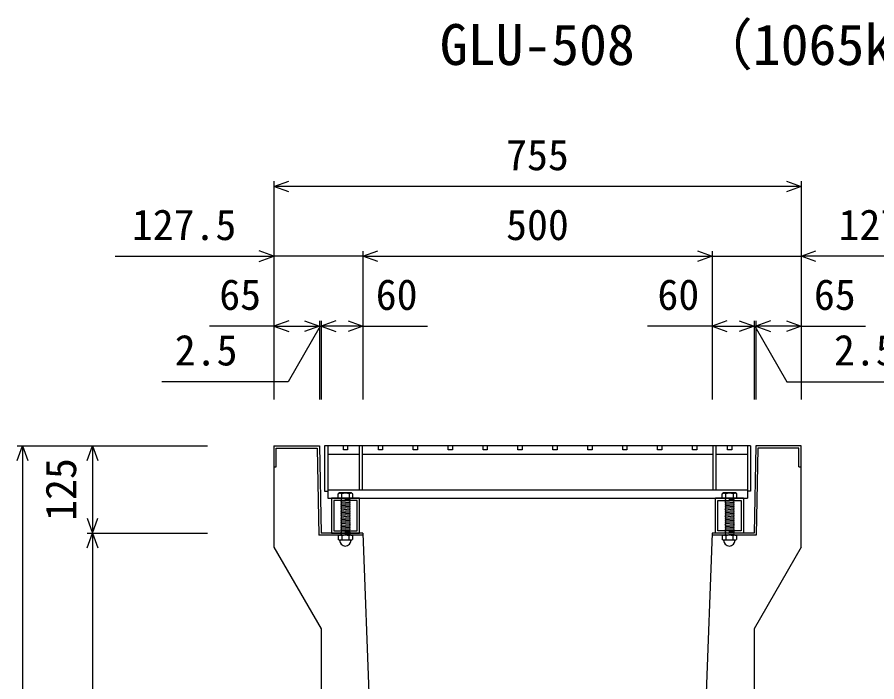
# Model space of a CAD drawing. Units: millimetres, scale not verified. Extents: x -25200 to 25200, y -8910 to 8910.
# Drawn here: x 4811 to 6042, y -2506 to -1554 of the extents above; entities that cross this region are included whole.
import ezdxf
from ezdxf.enums import TextEntityAlignment as Align

# ---------------------------------------------------------------- set-up
doc = ezdxf.new("R2010")
doc.units = ezdxf.units.MM
doc.header["$LTSCALE"] = 30
doc.linetypes.add('DOTTED', pattern=[1.75, 0.25, -1.5])
for name, color, linetype, lineweight in [('0-0_DIM', 7, 'Continuous', 25), ('0-2_HATCH', 6, 'Continuous', 25), ('0-5_OUTLINE', 3, 'Continuous', 25), ('0-7_TXT', 7, 'Continuous', 25)]:
    doc.layers.add(name, color=color, linetype=linetype, lineweight=lineweight)
doc.styles.add('ＭＳ ゴシック', font='')
doc.styles.get('ＭＳ ゴシック').set_extended_font_data('MS Gothic')

msp = doc.modelspace()

# ---------------------------------------------------------------- linework, layer by layer
at = {"layer": '0-0_DIM'}
for p, q in [((5178.6, -1788.97), (5178.6, -2101.59)), ((5933.6, -1796.47), (5178.6, -1796.47)), ((5933.6, -1788.97), (5933.6, -2101.59)), ((5306.1, -1888.97), (5306.1, -2101.59)), ((5806.1, -1888.97), (5806.1, -2101.59)), ((4951.39, -1896.47), (5178.6, -1896.47)), ((5306.1, -1896.47), (5178.6, -1896.47)), ((5306.1, -1896.47), (5806.1, -1896.47)), ((5806.1, -1896.47), (5933.6, -1896.47)), ((6160.8, -1896.47), (5933.6, -1896.47)), ((5243.6, -1988.97), (5243.6, -2101.59)), ((5246.1, -1988.97), (5246.1, -2101.59)), ((5866.1, -1988.97), (5866.1, -2101.59)), ((5868.6, -1988.97), (5868.6, -2101.59)), ((5178.6, -1996.47), (5086.28, -1996.47)), ((5178.6, -1996.47), (5243.6, -1996.47)), ((5243.6, -1996.47), (5246.1, -1996.47)), ((5306.1, -1996.47), (5246.1, -1996.47)), ((5306.1, -1996.47), (5398.41, -1996.47)), ((5806.1, -1996.47), (5713.78, -1996.47)), ((5806.1, -1996.47), (5866.1, -1996.47)), ((5866.1, -1996.47), (5868.6, -1996.47)), ((5933.6, -1996.47), (5868.6, -1996.47)), ((5933.6, -1996.47), (6025.91, -1996.47)), ((4811.1, -2167.89), (5083.6, -2167.89)), ((4818.6, -2167.89), (4818.6, -3182.89)), ((4918.6, -2167.89), (4918.6, -2292.89)), ((4911.1, -2292.89), (5083.6, -2292.89)), ((4918.6, -2292.89), (4918.6, -3092.89))]:
    msp.add_line(p, q, dxfattribs=at)
for points in [[(5199.74, -1804.16), (5178.6, -1796.47), (5199.74, -1788.77)], [(5912.45, -1788.77), (5933.6, -1796.47), (5912.45, -1804.16)], [(5157.45, -1904.16), (5178.6, -1896.47), (5157.45, -1888.77)], [(5327.24, -1904.16), (5306.1, -1896.47), (5327.24, -1888.77)], [(5784.95, -1888.77), (5806.1, -1896.47), (5784.95, -1904.16)], [(5954.74, -1904.16), (5933.6, -1896.47), (5954.74, -1888.77)], [(5199.74, -1988.77), (5178.6, -1996.47), (5199.74, -2004.16)], [(5222.45, -1988.77), (5243.6, -1996.47), (5222.45, -2004.16)], [(5267.24, -1988.77), (5246.1, -1996.47), (5267.24, -2004.16)], [(5284.95, -1988.77), (5306.1, -1996.47), (5284.95, -2004.16)], [(5827.24, -1988.77), (5806.1, -1996.47), (5827.24, -2004.16)], [(5844.95, -1988.77), (5866.1, -1996.47), (5844.95, -2004.16)], [(5889.74, -1988.77), (5868.6, -1996.47), (5889.74, -2004.16)], [(5912.45, -1988.77), (5933.6, -1996.47), (5912.45, -2004.16)], [(5244.85, -1996.47), (5198.89, -2076.07), (5018.17, -2076.07)], [(5867.35, -1996.47), (5913.31, -2076.07), (6094.03, -2076.07)], [(4810.9, -2189.04), (4818.6, -2167.89), (4826.29, -2189.04)], [(4910.9, -2189.04), (4918.6, -2167.89), (4926.29, -2189.04)], [(4910.9, -2271.75), (4918.6, -2292.89), (4926.29, -2271.75)], [(4910.9, -2314.04), (4918.6, -2292.89), (4926.29, -2314.04)]]:
    msp.add_lwpolyline(points, dxfattribs=at)
at = {"layer": '0-2_HATCH'}
for p, q in [((5240.46, -2171.09), (5242.96, -2296.09)), ((5861.1, -2167.89), (5251.1, -2167.89)), ((5255.6, -2167.89), (5255.6, -2242.89)), ((5300.6, -2167.89), (5300.6, -2230.89)), ((5305.1, -2167.89), (5305.1, -2230.89)), ((5807.1, -2167.89), (5807.1, -2230.89)), ((5811.6, -2167.89), (5811.6, -2230.89)), ((5856.6, -2167.89), (5856.6, -2242.89)), ((5871.73, -2171.09), (5869.23, -2296.09)), ((5930.4, -2171.09), (5871.73, -2171.09)), ((5930.4, -2197.89), (5930.4, -2171.09)), ((5255.6, -2179.89), (5300.6, -2179.89)), ((5305.1, -2179.89), (5807.1, -2179.89)), ((5811.6, -2179.89), (5856.6, -2179.89)), ((5930.4, -2197.89), (5933.6, -2197.89)), ((5255.6, -2230.89), (5856.6, -2230.89)), ((5272.6, -2235.39), (5270.6, -2236.89)), ((5270.6, -2242.89), (5270.6, -2236.89)), ((5270.92, -2236.62), (5272.6, -2235.39)), ((5289.6, -2235.39), (5272.6, -2235.39)), ((5275.6, -2242.89), (5275.6, -2236.89)), ((5286.6, -2242.89), (5286.6, -2236.89)), ((5291.27, -2236.62), (5289.6, -2235.39)), ((5291.6, -2242.89), (5291.6, -2236.89)), ((5822.6, -2235.39), (5820.6, -2236.89)), ((5820.6, -2242.89), (5820.6, -2236.89)), ((5820.92, -2236.62), (5822.6, -2235.39)), ((5839.6, -2235.39), (5822.6, -2235.39)), ((5825.6, -2242.89), (5825.6, -2236.89)), ((5836.6, -2242.89), (5836.6, -2236.89)), ((5841.27, -2236.62), (5839.6, -2235.39)), ((5841.6, -2242.89), (5841.6, -2236.89)), ((5255.6, -2242.89), (5856.6, -2242.89)), ((5301.1, -2242.89), (5261.1, -2242.89)), ((5291.6, -2242.89), (5270.6, -2242.89)), ((5274.6, -2242.89), (5287.6, -2242.89)), ((5274.6, -2243.89), (5275.6, -2242.89)), ((5275.6, -2244.89), (5274.6, -2243.89)), ((5274.6, -2245.89), (5275.6, -2244.89)), ((5275.6, -2246.89), (5274.6, -2245.89)), ((5274.6, -2247.89), (5275.6, -2246.89)), ((5287.6, -2246.89), (5274.6, -2247.89)), ((5275.6, -2248.89), (5274.6, -2247.89)), ((5274.6, -2249.89), (5275.6, -2248.89)), ((5287.6, -2248.89), (5274.6, -2249.89)), ((5275.6, -2250.89), (5274.6, -2249.89)), ((5274.6, -2251.89), (5275.6, -2250.89)), ((5287.6, -2250.89), (5274.6, -2251.89)), ((5275.6, -2252.89), (5274.6, -2251.89)), ((5286.6, -2243.89), (5287.6, -2242.89)), ((5287.6, -2244.89), (5286.6, -2243.89)), ((5286.6, -2247.89), (5287.6, -2246.89)), ((5287.6, -2248.89), (5286.6, -2247.89)), ((5286.6, -2249.89), (5287.6, -2248.89)), ((5287.6, -2250.89), (5286.6, -2249.89)), ((5286.6, -2251.89), (5287.6, -2250.89)), ((5287.6, -2252.89), (5286.6, -2251.89)), ((5851.1, -2242.89), (5811.1, -2242.89)), ((5841.6, -2242.89), (5820.6, -2242.89)), ((5824.6, -2242.89), (5837.6, -2242.89)), ((5824.6, -2243.89), (5825.6, -2242.89)), ((5825.6, -2244.89), (5824.6, -2243.89)), ((5824.6, -2245.89), (5825.6, -2244.89)), ((5825.6, -2246.89), (5824.6, -2245.89)), ((5824.6, -2247.89), (5825.6, -2246.89)), ((5837.6, -2246.89), (5824.6, -2247.89)), ((5825.6, -2248.89), (5824.6, -2247.89)), ((5824.6, -2249.89), (5825.6, -2248.89)), ((5837.6, -2248.89), (5824.6, -2249.89)), ((5825.6, -2250.89), (5824.6, -2249.89)), ((5824.6, -2251.89), (5825.6, -2250.89)), ((5837.6, -2250.89), (5824.6, -2251.89)), ((5825.6, -2252.89), (5824.6, -2251.89)), ((5836.6, -2243.89), (5837.6, -2242.89)), ((5837.6, -2244.89), (5836.6, -2243.89)), ((5836.6, -2247.89), (5837.6, -2246.89)), ((5837.6, -2248.89), (5836.6, -2247.89)), ((5836.6, -2249.89), (5837.6, -2248.89)), ((5837.6, -2250.89), (5836.6, -2249.89)), ((5836.6, -2251.89), (5837.6, -2250.89)), ((5837.6, -2252.89), (5836.6, -2251.89)), ((5274.6, -2253.89), (5275.6, -2252.89)), ((5287.6, -2252.89), (5274.6, -2253.89)), ((5275.6, -2254.89), (5274.6, -2253.89)), ((5287.6, -2254.89), (5274.6, -2255.89)), ((5274.6, -2255.89), (5275.6, -2254.89)), ((5287.6, -2256.89), (5274.6, -2257.89)), ((5275.6, -2258.89), (5274.6, -2257.89)), ((5287.6, -2258.89), (5274.6, -2259.89)), ((5274.6, -2259.89), (5275.6, -2258.89)), ((5275.6, -2260.89), (5274.6, -2259.89)), ((5287.6, -2260.89), (5274.6, -2261.89)), ((5274.6, -2261.89), (5275.6, -2260.89)), ((5275.6, -2262.89), (5274.6, -2261.89)), ((5287.6, -2262.89), (5274.6, -2263.89)), ((5274.6, -2263.89), (5275.6, -2262.89)), ((5275.6, -2264.89), (5274.6, -2263.89)), ((5287.6, -2264.89), (5274.6, -2265.89)), ((5274.6, -2265.89), (5275.6, -2264.89)), ((5286.6, -2255.89), (5287.6, -2254.89)), ((5287.6, -2256.89), (5286.6, -2255.89)), ((5286.6, -2257.89), (5287.6, -2256.89)), ((5287.6, -2258.89), (5286.6, -2257.89)), ((5286.6, -2259.89), (5287.6, -2258.89)), ((5286.6, -2259.89), (5287.6, -2260.89)), ((5286.6, -2261.89), (5287.6, -2260.89)), ((5286.6, -2261.89), (5287.6, -2262.89)), ((5286.6, -2263.89), (5287.6, -2262.89)), ((5286.6, -2263.89), (5287.6, -2264.89)), ((5286.6, -2265.89), (5287.6, -2264.89)), ((5824.6, -2253.89), (5825.6, -2252.89)), ((5837.6, -2252.89), (5824.6, -2253.89)), ((5825.6, -2254.89), (5824.6, -2253.89)), ((5837.6, -2254.89), (5824.6, -2255.89)), ((5824.6, -2255.89), (5825.6, -2254.89)), ((5837.6, -2256.89), (5824.6, -2257.89)), ((5825.6, -2258.89), (5824.6, -2257.89)), ((5837.6, -2258.89), (5824.6, -2259.89)), ((5824.6, -2259.89), (5825.6, -2258.89)), ((5825.6, -2260.89), (5824.6, -2259.89)), ((5837.6, -2260.89), (5824.6, -2261.89)), ((5824.6, -2261.89), (5825.6, -2260.89)), ((5825.6, -2262.89), (5824.6, -2261.89)), ((5837.6, -2262.89), (5824.6, -2263.89)), ((5824.6, -2263.89), (5825.6, -2262.89)), ((5825.6, -2264.89), (5824.6, -2263.89)), ((5837.6, -2264.89), (5824.6, -2265.89)), ((5824.6, -2265.89), (5825.6, -2264.89)), ((5836.6, -2255.89), (5837.6, -2254.89)), ((5837.6, -2256.89), (5836.6, -2255.89)), ((5836.6, -2257.89), (5837.6, -2256.89)), ((5837.6, -2258.89), (5836.6, -2257.89)), ((5836.6, -2259.89), (5837.6, -2258.89)), ((5836.6, -2259.89), (5837.6, -2260.89)), ((5836.6, -2261.89), (5837.6, -2260.89)), ((5836.6, -2261.89), (5837.6, -2262.89)), ((5836.6, -2263.89), (5837.6, -2262.89)), ((5836.6, -2263.89), (5837.6, -2264.89)), ((5836.6, -2265.89), (5837.6, -2264.89)), ((5275.6, -2266.89), (5274.6, -2265.89)), ((5287.6, -2266.89), (5274.6, -2267.89)), ((5274.6, -2267.89), (5275.6, -2266.89)), ((5275.6, -2268.89), (5274.6, -2267.89)), ((5287.6, -2268.89), (5274.6, -2269.89)), ((5274.6, -2269.89), (5275.6, -2268.89)), ((5275.6, -2270.89), (5274.6, -2269.89)), ((5287.6, -2270.89), (5274.6, -2271.89)), ((5274.6, -2271.89), (5275.6, -2270.89)), ((5275.6, -2272.89), (5274.6, -2271.89)), ((5287.6, -2272.89), (5274.6, -2273.89)), ((5274.6, -2273.89), (5275.6, -2272.89)), ((5275.6, -2274.89), (5274.6, -2273.89)), ((5287.6, -2274.89), (5274.6, -2275.89)), ((5274.6, -2275.89), (5275.6, -2274.89)), ((5275.6, -2276.89), (5274.6, -2275.89)), ((5287.6, -2276.89), (5274.6, -2277.89)), ((5274.6, -2277.89), (5275.6, -2276.89)), ((5286.6, -2265.89), (5287.6, -2266.89)), ((5286.6, -2267.89), (5287.6, -2266.89)), ((5286.6, -2267.89), (5287.6, -2268.89)), ((5286.6, -2269.89), (5287.6, -2268.89)), ((5286.6, -2269.89), (5287.6, -2270.89)), ((5286.6, -2271.89), (5287.6, -2270.89)), ((5286.6, -2271.89), (5287.6, -2272.89)), ((5286.6, -2273.89), (5287.6, -2272.89)), ((5286.6, -2273.89), (5287.6, -2274.89)), ((5286.6, -2275.89), (5287.6, -2274.89)), ((5286.6, -2275.89), (5287.6, -2276.89)), ((5286.6, -2277.89), (5287.6, -2276.89)), ((5825.6, -2266.89), (5824.6, -2265.89)), ((5837.6, -2266.89), (5824.6, -2267.89)), ((5824.6, -2267.89), (5825.6, -2266.89)), ((5825.6, -2268.89), (5824.6, -2267.89)), ((5837.6, -2268.89), (5824.6, -2269.89)), ((5824.6, -2269.89), (5825.6, -2268.89)), ((5825.6, -2270.89), (5824.6, -2269.89)), ((5837.6, -2270.89), (5824.6, -2271.89)), ((5824.6, -2271.89), (5825.6, -2270.89)), ((5825.6, -2272.89), (5824.6, -2271.89)), ((5837.6, -2272.89), (5824.6, -2273.89)), ((5824.6, -2273.89), (5825.6, -2272.89)), ((5825.6, -2274.89), (5824.6, -2273.89)), ((5837.6, -2274.89), (5824.6, -2275.89)), ((5824.6, -2275.89), (5825.6, -2274.89)), ((5825.6, -2276.89), (5824.6, -2275.89)), ((5837.6, -2276.89), (5824.6, -2277.89)), ((5824.6, -2277.89), (5825.6, -2276.89)), ((5836.6, -2265.89), (5837.6, -2266.89)), ((5836.6, -2267.89), (5837.6, -2266.89)), ((5836.6, -2267.89), (5837.6, -2268.89)), ((5836.6, -2269.89), (5837.6, -2268.89)), ((5836.6, -2269.89), (5837.6, -2270.89)), ((5836.6, -2271.89), (5837.6, -2270.89)), ((5836.6, -2271.89), (5837.6, -2272.89)), ((5836.6, -2273.89), (5837.6, -2272.89)), ((5836.6, -2273.89), (5837.6, -2274.89)), ((5836.6, -2275.89), (5837.6, -2274.89)), ((5836.6, -2275.89), (5837.6, -2276.89)), ((5836.6, -2277.89), (5837.6, -2276.89)), ((5275.6, -2278.89), (5274.6, -2277.89)), ((5287.6, -2278.89), (5274.6, -2279.89)), ((5274.6, -2279.89), (5275.6, -2278.89)), ((5275.6, -2280.89), (5274.6, -2279.89)), ((5287.6, -2280.89), (5274.6, -2281.89)), ((5274.6, -2281.89), (5275.6, -2280.89)), ((5275.6, -2282.89), (5274.6, -2281.89)), ((5287.6, -2282.89), (5274.6, -2283.89)), ((5274.6, -2283.89), (5275.6, -2282.89)), ((5275.6, -2284.89), (5274.6, -2283.89)), ((5287.6, -2284.89), (5274.6, -2285.89)), ((5274.6, -2285.89), (5275.6, -2284.89)), ((5275.6, -2286.89), (5274.6, -2285.89)), ((5287.6, -2286.89), (5274.6, -2287.89)), ((5274.6, -2287.89), (5275.6, -2286.89)), ((5275.6, -2288.89), (5274.6, -2287.89)), ((5287.6, -2288.89), (5274.6, -2289.89)), ((5274.6, -2289.89), (5275.6, -2288.89)), ((5286.6, -2277.89), (5287.6, -2278.89)), ((5286.6, -2279.89), (5287.6, -2278.89)), ((5286.6, -2279.89), (5287.6, -2280.89)), ((5286.6, -2281.89), (5287.6, -2280.89)), ((5286.6, -2281.89), (5287.6, -2282.89)), ((5286.6, -2283.89), (5287.6, -2282.89)), ((5286.6, -2283.89), (5287.6, -2284.89)), ((5286.6, -2285.89), (5287.6, -2284.89)), ((5286.6, -2285.89), (5287.6, -2286.89)), ((5286.6, -2287.89), (5287.6, -2286.89)), ((5286.6, -2287.89), (5287.6, -2288.89)), ((5286.6, -2289.89), (5287.6, -2288.89)), ((5825.6, -2278.89), (5824.6, -2277.89)), ((5837.6, -2278.89), (5824.6, -2279.89)), ((5824.6, -2279.89), (5825.6, -2278.89)), ((5825.6, -2280.89), (5824.6, -2279.89)), ((5837.6, -2280.89), (5824.6, -2281.89)), ((5824.6, -2281.89), (5825.6, -2280.89)), ((5825.6, -2282.89), (5824.6, -2281.89)), ((5837.6, -2282.89), (5824.6, -2283.89)), ((5824.6, -2283.89), (5825.6, -2282.89)), ((5825.6, -2284.89), (5824.6, -2283.89)), ((5837.6, -2284.89), (5824.6, -2285.89)), ((5824.6, -2285.89), (5825.6, -2284.89)), ((5825.6, -2286.89), (5824.6, -2285.89)), ((5837.6, -2286.89), (5824.6, -2287.89)), ((5824.6, -2287.89), (5825.6, -2286.89)), ((5825.6, -2288.89), (5824.6, -2287.89)), ((5837.6, -2288.89), (5824.6, -2289.89)), ((5824.6, -2289.89), (5825.6, -2288.89)), ((5836.6, -2277.89), (5837.6, -2278.89)), ((5836.6, -2279.89), (5837.6, -2278.89)), ((5836.6, -2279.89), (5837.6, -2280.89)), ((5836.6, -2281.89), (5837.6, -2280.89)), ((5836.6, -2281.89), (5837.6, -2282.89)), ((5836.6, -2283.89), (5837.6, -2282.89)), ((5836.6, -2283.89), (5837.6, -2284.89)), ((5836.6, -2285.89), (5837.6, -2284.89)), ((5836.6, -2285.89), (5837.6, -2286.89)), ((5836.6, -2287.89), (5837.6, -2286.89)), ((5836.6, -2287.89), (5837.6, -2288.89)), ((5836.6, -2289.89), (5837.6, -2288.89)), ((5306.22, -2296.09), (5242.96, -2296.09)), ((5271.46, -2296.09), (5270.59, -2296.74)), ((5270.59, -2296.74), (5270.59, -2301.92)), ((5272.28, -2302.9), (5270.59, -2301.92)), ((5290.14, -2296.09), (5271.46, -2296.09)), ((5275.6, -2290.89), (5274.6, -2289.89)), ((5274.6, -2291.89), (5275.6, -2290.89)), ((5275.6, -2292.89), (5274.6, -2291.89)), ((5274.6, -2293.89), (5275.6, -2292.89)), ((5275.6, -2294.89), (5274.6, -2293.89)), ((5274.6, -2295.89), (5275.6, -2294.89)), ((5274.8, -2296.09), (5274.6, -2295.89)), ((5275.7, -2296.74), (5275.7, -2301.92)), ((5285.9, -2296.74), (5285.9, -2301.92)), ((5286.6, -2289.89), (5287.6, -2290.89)), ((5286.6, -2291.89), (5287.6, -2290.89)), ((5286.6, -2291.89), (5287.6, -2292.89)), ((5286.6, -2293.89), (5287.6, -2292.89)), ((5286.6, -2293.89), (5287.6, -2294.89)), ((5286.6, -2295.89), (5287.6, -2294.89)), ((5286.6, -2295.89), (5286.8, -2296.09)), ((5289.31, -2302.9), (5291, -2301.92)), ((5290.14, -2296.09), (5291, -2296.74)), ((5291, -2296.74), (5291, -2301.92)), ((5869.23, -2296.09), (5806.1, -2296.09)), ((5821.46, -2296.09), (5820.59, -2296.74)), ((5820.59, -2296.74), (5820.59, -2301.92)), ((5822.28, -2302.9), (5820.59, -2301.92)), ((5840.14, -2296.09), (5821.46, -2296.09)), ((5825.6, -2290.89), (5824.6, -2289.89)), ((5824.6, -2291.89), (5825.6, -2290.89)), ((5825.6, -2292.89), (5824.6, -2291.89)), ((5824.6, -2293.89), (5825.6, -2292.89)), ((5825.6, -2294.89), (5824.6, -2293.89)), ((5824.6, -2295.89), (5825.6, -2294.89)), ((5824.8, -2296.09), (5824.6, -2295.89)), ((5825.7, -2296.74), (5825.7, -2301.92)), ((5835.9, -2296.74), (5835.9, -2301.92)), ((5836.6, -2289.89), (5837.6, -2290.89)), ((5836.6, -2291.89), (5837.6, -2290.89)), ((5836.6, -2291.89), (5837.6, -2292.89)), ((5836.6, -2293.89), (5837.6, -2292.89)), ((5836.6, -2293.89), (5837.6, -2294.89)), ((5836.6, -2295.89), (5837.6, -2294.89)), ((5836.6, -2295.89), (5836.8, -2296.09)), ((5839.31, -2302.9), (5841, -2301.92)), ((5840.14, -2296.09), (5841, -2296.74)), ((5841, -2296.74), (5841, -2301.92)), ((5272.28, -2303.22), (5272.28, -2302.9)), ((5289.31, -2302.9), (5272.28, -2302.9)), ((5289.31, -2303.22), (5272.28, -2303.22)), ((5289.31, -2303.22), (5289.31, -2302.9)), ((5822.28, -2303.22), (5822.28, -2302.9)), ((5839.31, -2302.9), (5822.28, -2302.9)), ((5839.31, -2303.22), (5822.28, -2303.22)), ((5839.31, -2303.22), (5839.31, -2302.9))]:
    msp.add_line(p, q, dxfattribs=at)
at = {"layer": '0-2_HATCH', "linetype": 'DOTTED'}
for p, q in [((5287.6, -2242.89), (5274.6, -2243.89)), ((5287.6, -2244.89), (5274.6, -2245.89)), ((5837.6, -2242.89), (5824.6, -2243.89)), ((5837.6, -2244.89), (5824.6, -2245.89)), ((5287.6, -2290.89), (5274.6, -2291.89)), ((5287.6, -2292.89), (5274.6, -2293.89)), ((5287.6, -2294.89), (5274.6, -2295.89)), ((5837.6, -2290.89), (5824.6, -2291.89)), ((5837.6, -2292.89), (5824.6, -2293.89)), ((5837.6, -2294.89), (5824.6, -2295.89))]:
    msp.add_line(p, q, dxfattribs=at)
at = {"layer": '0-2_HATCH'}
for points in [[(5178.6, -2197.89), (5181.8, -2197.89), (5181.8, -2171.09), (5240.46, -2171.09)], [(5251.1, -2167.89), (5251.1, -2232.89), (5255.6, -2232.89)], [(5284.1, -2167.89), (5284.1, -2173.89), (5278.1, -2173.89), (5278.1, -2167.89)], [(5334.1, -2167.89), (5334.1, -2173.89), (5328.1, -2173.89), (5328.1, -2167.89)], [(5384.1, -2167.89), (5384.1, -2173.89), (5378.1, -2173.89), (5378.1, -2167.89)], [(5434.1, -2167.89), (5434.1, -2173.89), (5428.1, -2173.89), (5428.1, -2167.89)], [(5484.1, -2167.89), (5484.1, -2173.89), (5478.1, -2173.89), (5478.1, -2167.89)], [(5534.1, -2167.89), (5534.1, -2173.89), (5528.1, -2173.89), (5528.1, -2167.89)], [(5584.1, -2167.89), (5584.1, -2173.89), (5578.1, -2173.89), (5578.1, -2167.89)], [(5634.1, -2167.89), (5634.1, -2173.89), (5628.1, -2173.89), (5628.1, -2167.89)], [(5684.1, -2167.89), (5684.1, -2173.89), (5678.1, -2173.89), (5678.1, -2167.89)], [(5734.1, -2167.89), (5734.1, -2173.89), (5728.1, -2173.89), (5728.1, -2167.89)], [(5784.1, -2167.89), (5784.1, -2173.89), (5778.1, -2173.89), (5778.1, -2167.89)], [(5834.1, -2167.89), (5834.1, -2173.89), (5828.1, -2173.89), (5828.1, -2167.89)], [(5861.1, -2167.89), (5861.1, -2232.89), (5856.6, -2232.89)], [(5261.1, -2242.89), (5261.1, -2292.89), (5301.1, -2292.89), (5301.1, -2242.89)], [(5287.6, -2246.89), (5286.6, -2245.89), (5287.6, -2244.89)], [(5851.1, -2242.89), (5851.1, -2292.89), (5811.1, -2292.89), (5811.1, -2242.89)], [(5837.6, -2246.89), (5836.6, -2245.89), (5837.6, -2244.89)], [(5274.6, -2257.89), (5275.6, -2256.89), (5274.6, -2255.89)], [(5287.6, -2254.89), (5286.6, -2253.89), (5287.6, -2252.89)], [(5824.6, -2257.89), (5825.6, -2256.89), (5824.6, -2255.89)], [(5837.6, -2254.89), (5836.6, -2253.89), (5837.6, -2252.89)]]:
    msp.add_lwpolyline(points, dxfattribs=at)
for points in [[(5264.3, -2246.09), (5264.3, -2289.69), (5297.9, -2289.69), (5297.9, -2246.09)], [(5847.9, -2246.09), (5847.9, -2289.69), (5814.3, -2289.69), (5814.3, -2246.09)]]:
    msp.add_lwpolyline(points, close=True, dxfattribs=at)
for centre, radius, start, end in [((5273.1, -2239.52), 3.62, 46.39563, 133.60437), ((5281.1, -2251.52), 15.62, 69.39075, 110.60925), ((5289.1, -2239.52), 3.62, 46.39563, 133.60437), ((5823.1, -2239.52), 3.62, 46.39563, 133.60437), ((5831.1, -2251.52), 15.62, 69.39075, 110.60925), ((5839.1, -2239.52), 3.62, 46.39563, 133.60437), ((5273.15, -2301.44), 5.35, 61.49832, 118.50684), ((5273.15, -2297.23), 5.35, 241.49843, 298.50089), ((5280.8, -2316.51), 20.42, 75.52621, 104.47362), ((5280.8, -2282.16), 20.42, 255.52638, 284.47374), ((5288.45, -2301.44), 5.35, 61.49231, 118.50169), ((5288.45, -2297.22), 5.35, 241.49989, 298.5), ((5823.15, -2301.44), 5.35, 61.49832, 118.50684), ((5823.15, -2297.23), 5.35, 241.49843, 298.50089), ((5830.8, -2316.51), 20.42, 75.52621, 104.47362), ((5830.8, -2282.16), 20.42, 255.52638, 284.47374), ((5838.45, -2301.44), 5.35, 61.49231, 118.50169), ((5838.45, -2297.22), 5.35, 241.49989, 298.5), ((5280.8, -2303.22), 8.19, 180, 359.99995), ((5830.8, -2303.22), 8.19, 180, 359.99995)]:
    msp.add_arc(centre, radius, start, end, dxfattribs=at)
at = {"layer": '0-5_OUTLINE'}
for p, q in [((5178.6, -2167.89), (5243.6, -2167.89)), ((5243.6, -2167.89), (5246.1, -2292.89)), ((5868.6, -2167.89), (5866.1, -2292.89)), ((5933.6, -2167.89), (5868.6, -2167.89)), ((5933.6, -2312.89), (5933.6, -2167.89)), ((5306.1, -2292.89), (5246.1, -2292.89)), ((5306.1, -2292.89), (5334.29, -3044.77)), ((5806.1, -2292.89), (5777.9, -3044.77)), ((5866.1, -2292.89), (5806.1, -2292.89)), ((5933.6, -2312.89), (5866.1, -2429.89)), ((5246.1, -2429.89), (5246.1, -3015.39)), ((5866.1, -2429.89), (5866.1, -3014.67))]:
    msp.add_line(p, q, dxfattribs=at)
msp.add_lwpolyline([(5178.6, -2167.89), (5178.6, -2312.89), (5246.1, -2429.89)], dxfattribs=at)

# ---------------------------------------------------------------- texts
at = {"layer": '0-0_DIM', "style": 'ＭＳ ゴシック'}
for s, p in [('755', (5511.1, -1786.47)), ('127.5', (4975.1, -1886.47)), ('500', (5511.1, -1886.47)), ('127.5', (5987.09, -1886.47)), ('65', (5100.28, -1986.47)), ('60', (5324.42, -1986.47)), ('60', (5727.78, -1986.47)), ('65', (5951.92, -1986.47)), ('2.5', (5036.59, -2066.07)), ('2.5', (5980.6, -2066.07))]:
    msp.add_text(s, height=43.99, dxfattribs=at).set_placement(p, align=Align.BOTTOM_LEFT)
msp.add_text('125', height=43.99, rotation=90, dxfattribs=at).set_placement((4908.6, -2275.39), align=Align.BOTTOM_LEFT)
at = {"layer": '0-7_TXT', "style": 'ＭＳ ゴシック'}
for s, p in [('GLU-508', (5416.1, -1640.17)), ('（1065kg）', (5784.47, -1640.17))]:
    msp.add_text(s, height=58.65, dxfattribs=at).set_placement(p, align=Align.BOTTOM_LEFT)

doc.saveas('drawing.dxf')
